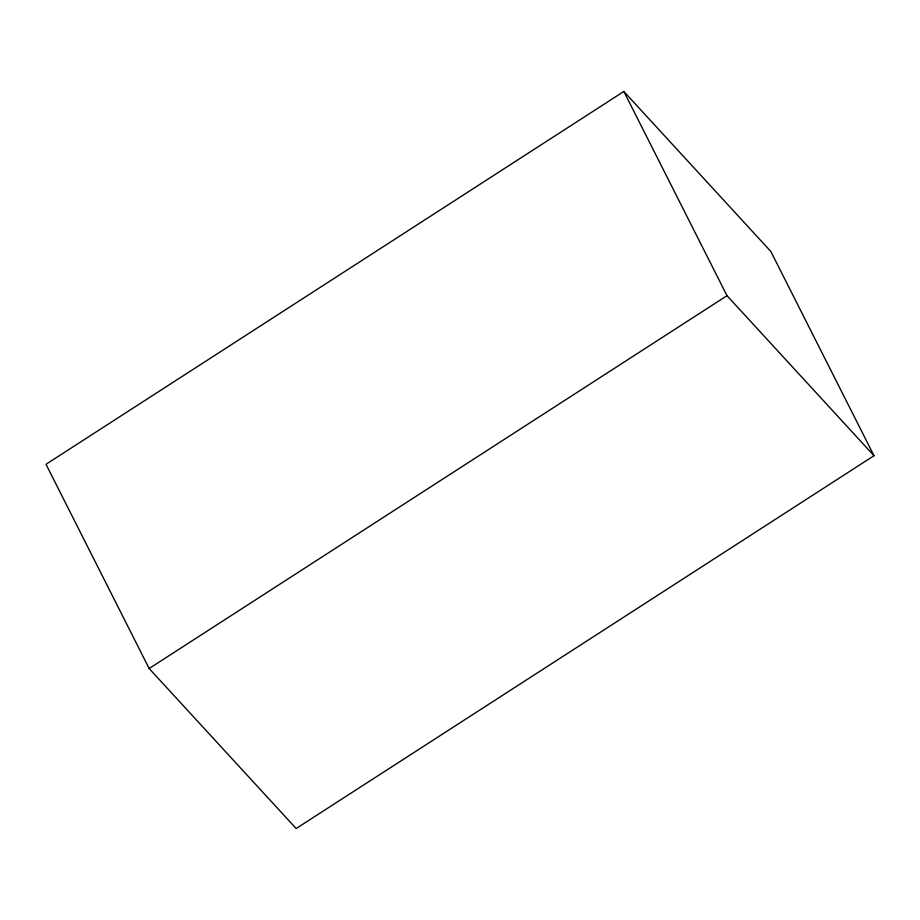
<?xml version="1.0" encoding="UTF-8"?>
<svg xmlns="http://www.w3.org/2000/svg" width="920" height="920" viewBox="0 0 920 920"><rect width="100%" height="100%" fill="white"/><g stroke="black" fill="none" stroke-linecap="round" stroke-linejoin="round"><path stroke-width="1.38" d="M623.841 91.471L46 464.289L149.155 668.518L296.159 828.529L874 455.71L770.845 251.482L623.841 91.471L727.007 295.688L874 455.71M149.155 668.518L727.007 295.688"/></g></svg>
